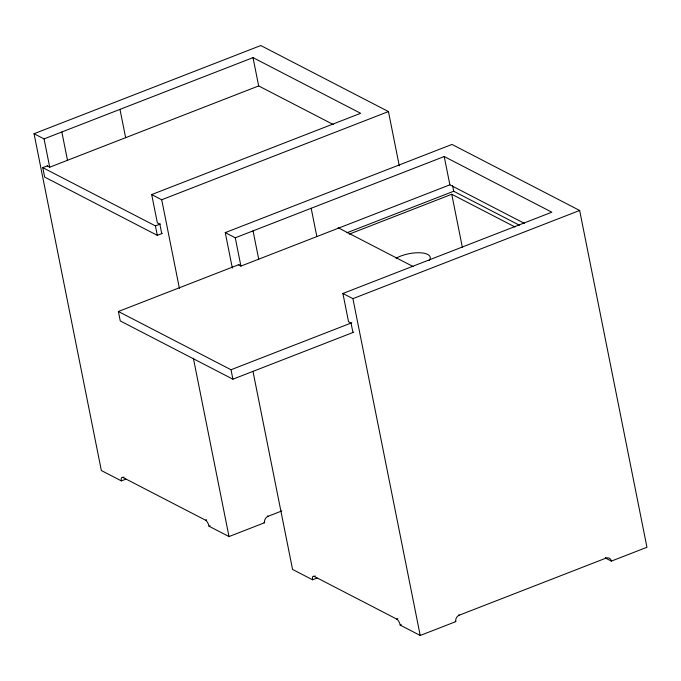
<?xml version="1.0" encoding="UTF-8"?>
<svg xmlns="http://www.w3.org/2000/svg" width="681" height="681" viewBox="0 0 681 681"><rect width="100%" height="100%" fill="white"/><g stroke="black" fill="none" stroke-linecap="round" stroke-linejoin="round"><path stroke-width="1.02" d="M125.823 479.169L121.38 480.897L101.35 470.537L34.05 133.723L260.789 45.533L388.442 111.565L399.279 165.789M34.05 133.723L44.061 138.898L253.017 57.63L360.649 113.301L151.693 194.57L157.354 222.874L159.856 224.168L161.737 233.609M162.248 233.413L157.294 235.337L44.657 177.077L42.767 167.637L47.721 165.713M47.219 165.909L49.722 167.203L258.669 85.934L333.256 124.512M151.693 194.57L161.712 199.754L388.442 111.565M42.767 167.637L155.413 225.896L160.358 223.972M232.34 268.076L225.249 232.621L451.988 144.432L579.65 210.463L646.95 547.277L611.385 561.11L605.75 558.199M225.249 232.621L235.268 237.797L444.216 156.528L551.848 212.2L342.901 293.468L348.553 321.772L351.055 323.066L352.945 332.498M353.711 332.2L232.902 379.189L120.265 320.93L118.383 311.489L239.184 264.509M238.418 264.807L240.921 266.101L449.877 184.832L524.464 223.411M347.004 232.74L453.699 191.242L519.407 225.224M349.268 234.128L451.758 194.264L515.015 226.986M342.901 293.468L352.911 298.644L579.65 210.463M118.383 311.489L231.021 369.749L351.822 322.768M121.38 480.897A5.193 2.043 68.7 0 1 122.938 477.475L124.053 477.04M122.938 477.475L205.543 520.199L206.649 519.765M205.543 520.199A5.193 2.043 68.7 0 1 208.99 526.209L210.097 525.775M208.99 526.209L229.012 536.568L264.577 522.736A5.193 4.358 -62.7 0 1 268.084 516.292L281.832 510.937M252.966 371.307L292.558 569.435L312.579 579.795A5.193 2.043 68.7 0 1 314.137 576.373L315.252 575.939M312.579 579.795L317.023 578.067M314.137 576.373L396.742 619.097L397.857 618.663M396.742 619.097A5.193 2.043 68.7 0 1 400.19 625.107L401.296 624.673M400.19 625.107L420.211 635.467L455.776 621.634A5.193 4.358 -62.7 0 1 459.283 615.181L605.996 558.122A5.193 4.358 -62.7 0 1 611.385 561.11M338.099 227.735L413.197 266.577M605.366 557.799L605.996 558.122M267.454 515.968L268.084 516.292M458.662 614.858L459.283 615.181M263.956 522.412L264.577 522.736M455.155 621.31L455.776 621.634M452.567 185.581L453.699 191.242M444.216 156.528L449.877 184.832M451.758 194.264L462.373 247.382M352.911 298.644L420.211 635.467M311.183 208.267L316.835 236.571M253.017 57.63L258.669 85.934M253.051 230.876L258.703 259.18M235.268 237.797L240.921 266.101M231.021 369.749L232.902 379.189M161.712 199.754L179.418 288.386M193.378 358.257L229.012 536.568M155.413 225.896L157.294 235.337M119.975 109.377L125.636 137.681M61.843 131.986L67.504 160.29M44.061 138.898L49.722 167.203M396.112 258.218A20.234 7.576 -11.3 0 1 420.909 252.83A20.234 7.576 -11.3 0 1 429.098 260.568"/></g></svg>
